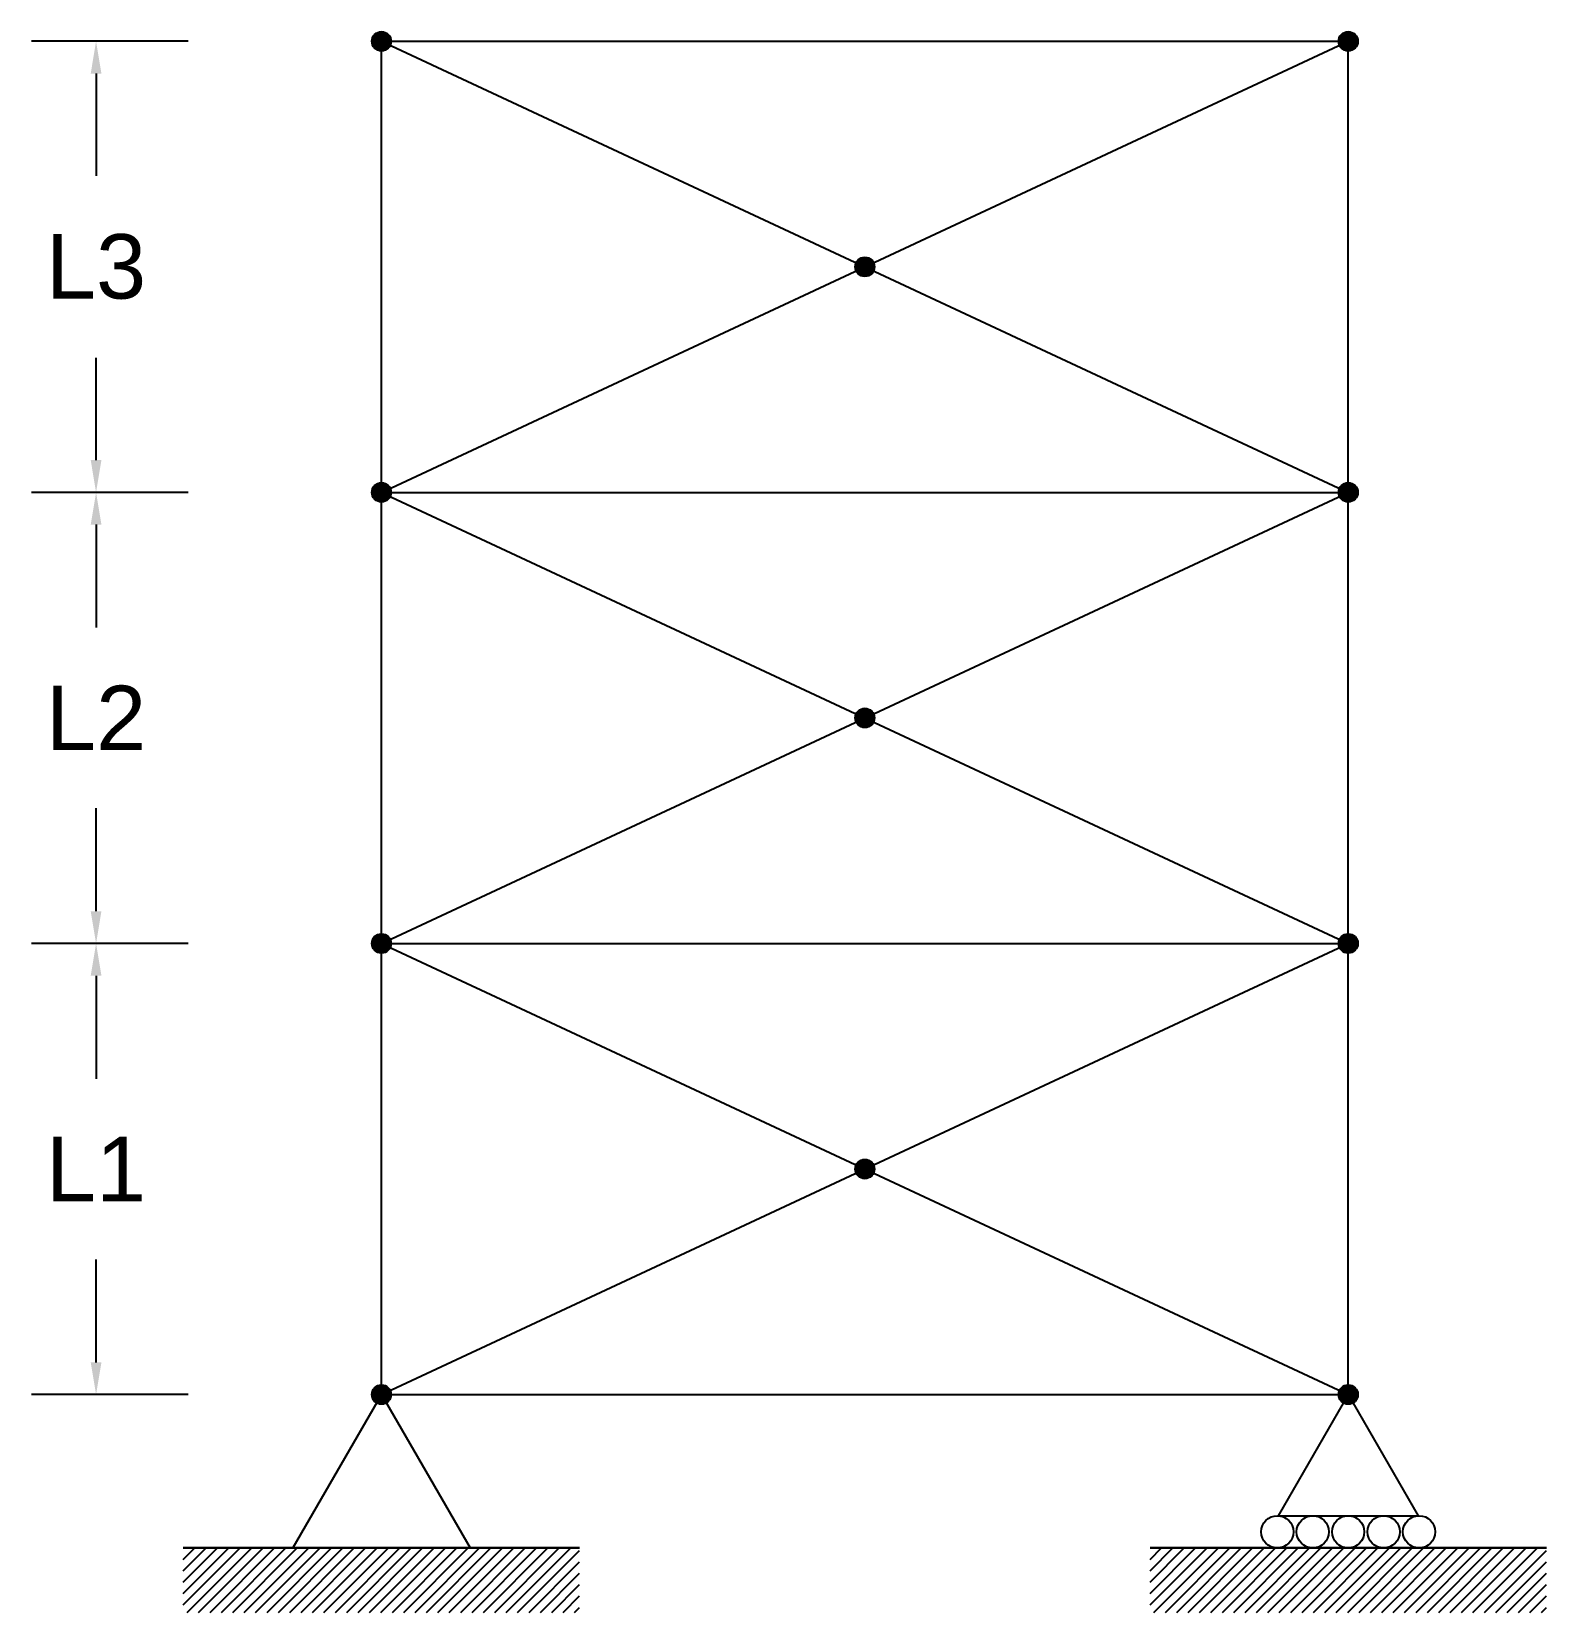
# Model space of a CAD drawing. Header units: inches. Extents: x 2.71 to 5.06, y 0.81 to 3.26.
import ezdxf

# ---------------------------------------------------------------- set-up
doc = ezdxf.new("R2010")
doc.units = ezdxf.units.IN
doc.header["$MEASUREMENT"] = 0
doc.styles.get("Standard").update_dxf_attribs({"font": 'arial.ttf'})
doc.dimstyles.get("Standard").update_dxf_attribs({"dimtxt": 0.18, "dimasz": 0.18, "dimexe": 0.18, "dimexo": 0.0625, "dimgap": 0.09, "dimtad": 0, "dimtih": 1, "dimtoh": 1, "dimdec": 4, "dimzin": 0, "dimdsep": 46, "dimtxsty": 'Standard', "dimcen": 0.09, "dimadec": 0, "dimazin": 0, "dimtfac": 1, "dimtdec": 4, "dimtofl": 0, "dimtmove": 0, "dimatfit": 3, "dimfxl": 1, "dimtolj": 1, "dimtzin": 0, "dimarcsym": 0})

# ---------------------------------------------------------------- blocks, each defined once
blk = doc.blocks.new('*D2')
at = {"color": 0, "lineweight": -2, "transparency": 16777216}
for p, q in [((2.9519, 1.8496), (2.7091, 1.8496)), ((2.8091, 1.7996), (2.8091, 1.6398)), ((2.8091, 1.1996), (2.8091, 1.3594)), ((2.9519, 1.1496), (2.7091, 1.1496))]:
    blk.add_line(p, q, dxfattribs=at)
at = {"color": 0, "transparency": 16777216}
for points in [[(2.8008, 1.7996), (2.8174, 1.7996), (2.8091, 1.8496)], [(2.8008, 1.1996), (2.8174, 1.1996), (2.8091, 1.1496)]]:
    blk.add_solid(points, dxfattribs=at)
at = {"layer": 'Defpoints', "color": 0, "transparency": 16777216}
for p in [(2.8091, 1.8496), (3.2519, 1.8496), (3.2519, 1.1496)]:
    blk.add_point(p, dxfattribs=at)
at = {"color": 0, "transparency": 16777216, "insert": (2.8091, 1.4996), "char_height": 0.1, "attachment_point": 5}
blk.add_mtext('\\A1;L1', dxfattribs=at)
blk = doc.blocks.new('*D3')
at = {"color": 0, "lineweight": -2, "transparency": 16777216}
for p, q in [((2.9519, 2.5496), (2.7091, 2.5496)), ((2.8091, 2.4996), (2.8091, 2.3398)), ((2.8091, 1.8996), (2.8091, 2.0594)), ((2.9519, 1.8496), (2.7091, 1.8496))]:
    blk.add_line(p, q, dxfattribs=at)
at = {"color": 0, "transparency": 16777216}
for points in [[(2.8008, 2.4996), (2.8174, 2.4996), (2.8091, 2.5496)], [(2.8008, 1.8996), (2.8174, 1.8996), (2.8091, 1.8496)]]:
    blk.add_solid(points, dxfattribs=at)
at = {"layer": 'Defpoints', "color": 0, "transparency": 16777216}
for p in [(2.8091, 2.5496), (3.2519, 2.5496), (3.2519, 1.8496)]:
    blk.add_point(p, dxfattribs=at)
at = {"color": 0, "transparency": 16777216, "insert": (2.8091, 2.1996), "char_height": 0.1, "attachment_point": 5}
blk.add_mtext('\\A1;L2', dxfattribs=at)
blk = doc.blocks.new('*D4')
at = {"color": 0, "lineweight": -2, "transparency": 16777216}
for p, q in [((2.9519, 3.2496), (2.7091, 3.2496)), ((2.8091, 3.1996), (2.8091, 3.0407)), ((2.8091, 2.5996), (2.8091, 2.7585)), ((2.9519, 2.5496), (2.7091, 2.5496))]:
    blk.add_line(p, q, dxfattribs=at)
at = {"color": 0, "transparency": 16777216}
for points in [[(2.8008, 3.1996), (2.8174, 3.1996), (2.8091, 3.2496)], [(2.8008, 2.5996), (2.8174, 2.5996), (2.8091, 2.5496)]]:
    blk.add_solid(points, dxfattribs=at)
at = {"layer": 'Defpoints', "color": 0, "transparency": 16777216}
for p in [(2.8091, 3.2496), (3.2519, 3.2496), (3.2519, 2.5496)]:
    blk.add_point(p, dxfattribs=at)
at = {"color": 0, "transparency": 16777216, "insert": (2.8091, 2.8996), "char_height": 0.1, "attachment_point": 5}
blk.add_mtext('\\A1;L3', dxfattribs=at)

msp = doc.modelspace()

# ---------------------------------------------------------------- hatches: boundary and pattern name
h = msp.add_hatch(color=256)
h.dxf.hatch_style = 1
edge = h.paths.add_edge_path()
edge.add_arc((3.25195, 3.2496), 0.015, 0, 360)
h = msp.add_hatch(color=256)
h.dxf.hatch_style = 1
edge = h.paths.add_edge_path()
edge.add_arc((4.75195, 3.2496), 0.015, 0, 360)
h = msp.add_hatch(color=256)
h.dxf.hatch_style = 1
edge = h.paths.add_edge_path()
edge.add_arc((4.00195, 2.8996), 0.015, 0, 360)
h = msp.add_hatch(color=256)
h.dxf.hatch_style = 1
edge = h.paths.add_edge_path()
edge.add_arc((3.25195, 2.5496), 0.015, 0, 360)
h = msp.add_hatch(color=256)
h.dxf.hatch_style = 1
edge = h.paths.add_edge_path()
edge.add_arc((4.75195, 2.5496), 0.015, 0, 360)
h = msp.add_hatch(color=256)
h.dxf.hatch_style = 1
edge = h.paths.add_edge_path()
edge.add_arc((4.00195, 2.1996), 0.015, 0, 360)
h = msp.add_hatch(color=256)
h.dxf.hatch_style = 1
edge = h.paths.add_edge_path()
edge.add_arc((3.25195, 1.8496), 0.015, 0, 360)
h = msp.add_hatch(color=256)
h.dxf.hatch_style = 1
edge = h.paths.add_edge_path()
edge.add_arc((4.75195, 1.8496), 0.015, 0, 360)
h = msp.add_hatch(color=256)
h.dxf.hatch_style = 1
edge = h.paths.add_edge_path()
edge.add_arc((4.00195, 1.4996), 0.015, 0, 360)
h = msp.add_hatch(color=256)
h.dxf.hatch_style = 1
edge = h.paths.add_edge_path()
edge.add_arc((3.25195, 1.1496), 0.015, 0, 360)
h = msp.add_hatch(color=256)
h.dxf.hatch_style = 1
edge = h.paths.add_edge_path()
edge.add_arc((4.75195, 1.1496), 0.015, 0, 360)
h = msp.add_hatch()
h.set_pattern_fill('ANSI31', color=256, scale=0.1)
h.paths.add_polyline_path([(2.94445, 0.9116), (3.55944, 0.9116), (3.55944, 0.8116), (2.94445, 0.8116)])
h = msp.add_hatch()
h.set_pattern_fill('ANSI31', color=256, scale=0.1)
h.set_pattern_definition([(45, (1.5, 0), (-0.008838835, 0.008838835), [])])
h.paths.add_polyline_path([(4.44445, 0.9116), (5.05944, 0.9116), (5.05944, 0.8116), (4.44445, 0.8116)])

# ---------------------------------------------------------------- linework, layer by layer
for p, q in [((3.25195, 1.1496), (3.25195, 3.2496)), ((3.25195, 3.2496), (4.75195, 3.2496)), ((3.25195, 2.5496), (4.75195, 3.2496)), ((3.25195, 3.2496), (4.75195, 2.5496)), ((4.75195, 1.1496), (4.75195, 3.2496)), ((3.25195, 2.5496), (4.75195, 2.5496)), ((3.25195, 1.8496), (4.75195, 2.5496)), ((3.25195, 2.5496), (4.75195, 1.8496)), ((3.25195, 1.8496), (4.75195, 1.8496)), ((3.25195, 1.1496), (4.75195, 1.8496)), ((3.25195, 1.8496), (4.75195, 1.1496)), ((3.25195, 1.1496), (3.11454, 0.9116)), ((3.25195, 1.1496), (3.38936, 0.9116)), ((3.25195, 1.1496), (4.75195, 1.1496)), ((4.75195, 1.1496), (4.6434, 0.9616)), ((4.75195, 1.1496), (4.86049, 0.9616)), ((4.6434, 0.9616), (4.86049, 0.9616))]:
    msp.add_line(p, q)
at = {"lineweight": 30}
for p, q in [((2.94445, 0.9116), (3.55944, 0.9116)), ((4.44445, 0.9116), (5.05944, 0.9116))]:
    msp.add_line(p, q, dxfattribs=at)
for centre, radius in [((3.25195, 3.2496), 0.015), ((4.75195, 3.2496), 0.015), ((4.00195, 2.8996), 0.015), ((3.25195, 2.5496), 0.015), ((4.75195, 2.5496), 0.015), ((4.00195, 2.1996), 0.015), ((3.25195, 1.8496), 0.015), ((4.75195, 1.8496), 0.015), ((4.00195, 1.4996), 0.015), ((3.25195, 1.1496), 0.015), ((4.75195, 1.1496), 0.015), ((4.64195, 0.9366), 0.025), ((4.69695, 0.9366), 0.025), ((4.75195, 0.9366), 0.025), ((4.80695, 0.9366), 0.025), ((4.86195, 0.9366), 0.025)]:
    msp.add_circle(centre, radius)

# ---------------------------------------------------------------- dimensions: what is measured, and where the dimension line sits
for base, p1, p2, text, picture, middle in [((2.80909, 3.2496), (3.25195, 2.5496), (3.25195, 3.2496), 'L3', '*D4', (2.80909, 2.8996)), ((2.80909, 2.5496), (3.25195, 1.8496), (3.25195, 2.5496), 'L2', '*D3', (2.80909, 2.1996)), ((2.80909, 1.8496), (3.25195, 1.1496), (3.25195, 1.8496), 'L1', '*D2', (2.80909, 1.4996))]:
    dim = msp.add_linear_dim(base=base, p1=p1, p2=p2, angle=270, text=text, dimstyle='Standard', override={"dimtxt": 0.1, "dimasz": 0.05, "dimexe": 0.1, "dimexo": 0.3})
    dim.commit()
    dim.dimension.update_dxf_attribs({"geometry": picture, "text_midpoint": middle})

doc.saveas('drawing.dxf')
